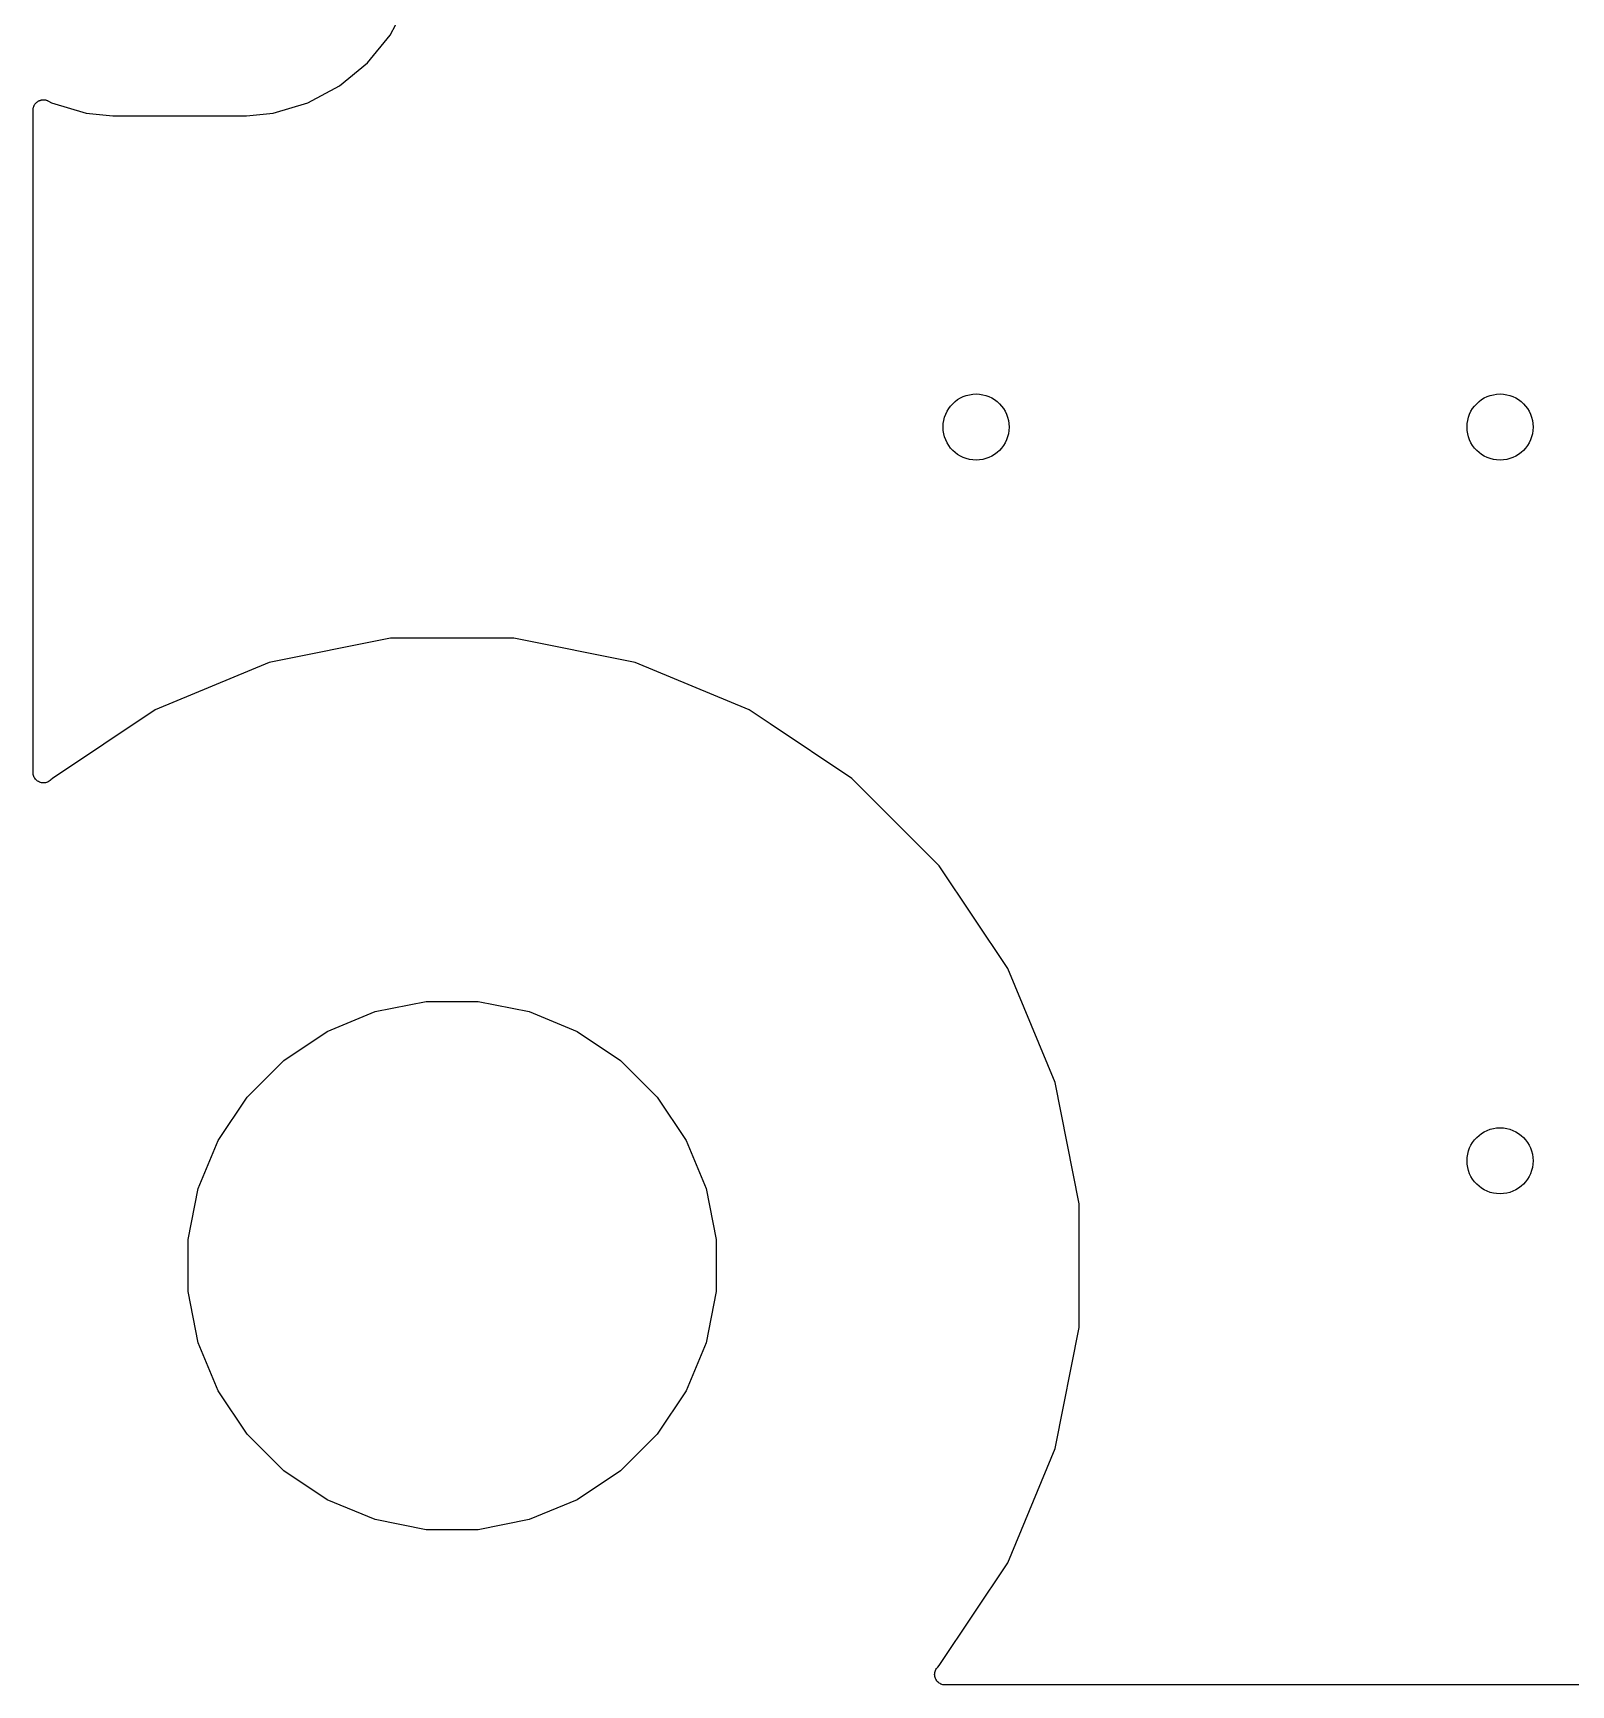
# Model space of a CAD drawing. Extents: x 1 to 139, y -76 to -1.
# Drawn here: x 0.64 to 9.96, y -75.56 to -65.56 of the extents above; entities that cross this region are included whole.
import ezdxf

# ---------------------------------------------------------------- set-up
doc = ezdxf.new("R2010")
doc.units = 0
doc.header["$MEASUREMENT"] = 0
doc.layers.add('BLACK', color=7, linetype='CONTINUOUS')

msp = doc.modelspace()

# ---------------------------------------------------------------- linework, layer by layer
at = {"layer": 'BLACK', "linetype": 'CONTINUOUS'}
for p, q in [((2.79973, -65.5706), (2.90261, -65.3781)), ((2.66126, -65.7393), (2.79973, -65.5706)), ((2.49255, -65.8777), (2.66126, -65.7393)), ((2.30007, -65.9806), (2.49255, -65.8777)), ((0.635, -66.0262), (0.63501, -66.0253)), ((0.635, -70.0377), (0.635, -66.0262)), ((0.63501, -66.0253), (0.63533, -66.0224)), ((0.63533, -66.0224), (0.63536, -66.0194)), ((0.63536, -66.0194), (0.63602, -66.0162)), ((0.63602, -66.0162), (0.63639, -66.013)), ((0.63639, -66.013), (0.63728, -66.0102)), ((0.63728, -66.0102), (0.63788, -66.0073)), ((0.63788, -66.0073), (0.63915, -66.0043)), ((0.63915, -66.0043), (0.64014, -66.0012)), ((0.64014, -66.0012), (0.64156, -65.9986)), ((0.64156, -65.9986), (0.64271, -65.9959)), ((0.64271, -65.9959), (0.64453, -65.9932)), ((0.64453, -65.9932), (0.64611, -65.9903)), ((0.64611, -65.9903), (0.64801, -65.988)), ((0.64801, -65.988), (0.64966, -65.9856)), ((0.64966, -65.9856), (0.65197, -65.9833)), ((0.65197, -65.9833), (0.65407, -65.9808)), ((0.65407, -65.9808), (0.65638, -65.979)), ((0.65638, -65.979), (0.65847, -65.9769)), ((0.65847, -65.9769), (0.66119, -65.9751)), ((0.66119, -65.9751), (0.66373, -65.9731)), ((0.66373, -65.9731), (0.66635, -65.9717)), ((0.66635, -65.9717), (0.66881, -65.9701)), ((0.66881, -65.9701), (0.67182, -65.9688)), ((0.67182, -65.9688), (0.67471, -65.9673)), ((0.67471, -65.9673), (0.67755, -65.9665)), ((0.67755, -65.9665), (0.68028, -65.9654)), ((0.68028, -65.9654), (0.68348, -65.9647)), ((0.68348, -65.9647), (0.6866, -65.9638)), ((0.6866, -65.9638), (0.68954, -65.9635)), ((0.68954, -65.9635), (0.69244, -65.963)), ((0.69244, -65.963), (0.6957, -65.963)), ((0.6957, -65.963), (0.69894, -65.9627)), ((0.69894, -65.9627), (0.70187, -65.963)), ((0.70187, -65.963), (0.70483, -65.963)), ((0.70483, -65.963), (0.70804, -65.9636)), ((0.70804, -65.9636), (0.71127, -65.964)), ((0.71127, -65.964), (0.71408, -65.9649)), ((0.71408, -65.9649), (0.71699, -65.9654)), ((0.71699, -65.9654), (0.72, -65.9667)), ((0.72, -65.9667), (0.72311, -65.9677)), ((0.72311, -65.9677), (0.7257, -65.9691)), ((0.7257, -65.9691), (0.72843, -65.9702)), ((0.72843, -65.9702), (0.74794, -65.9806)), ((0.74794, -65.9806), (0.9568, -66.044)), ((2.0912, -66.044), (2.30007, -65.9806)), ((0.9568, -66.044), (1.11957, -66.06)), ((1.11957, -66.06), (1.92843, -66.06)), ((1.92843, -66.06), (2.0912, -66.044)), ((2.80073, -69.225), (2.06658, -69.371)), ((3.54927, -69.225), (2.80073, -69.225)), ((4.28342, -69.371), (3.54927, -69.225)), ((2.06658, -69.371), (1.37503, -69.6575)), ((4.97497, -69.6575), (4.28342, -69.371)), ((1.37503, -69.6575), (0.75264, -70.0733)), ((5.10266, -69.7428), (4.97497, -69.6575)), ((5.59736, -70.0733), (5.10266, -69.7428)), ((0.63558, -70.0436), (0.635, -70.0377)), ((0.63617, -70.0498), (0.63558, -70.0436)), ((0.6362, -70.0499), (0.63617, -70.0498)), ((0.63621, -70.05), (0.6362, -70.0499)), ((0.63801, -70.056), (0.63621, -70.05)), ((0.63971, -70.0617), (0.63801, -70.056)), ((0.63976, -70.0618), (0.63971, -70.0617)), ((0.63979, -70.0619), (0.63976, -70.0618)), ((0.64265, -70.0673), (0.63979, -70.0619)), ((0.64549, -70.0726), (0.64265, -70.0673)), ((0.64556, -70.0727), (0.64549, -70.0726)), ((0.64561, -70.0728), (0.64556, -70.0727)), ((0.64932, -70.0774), (0.64561, -70.0728)), ((0.65329, -70.0823), (0.64932, -70.0774)), ((0.65337, -70.0823), (0.65329, -70.0823)), ((0.65344, -70.0824), (0.65337, -70.0823)), ((0.65816, -70.0863), (0.65344, -70.0824)), ((0.66281, -70.0902), (0.65816, -70.0863)), ((0.6629, -70.0903), (0.66281, -70.0902)), ((0.66299, -70.0903), (0.6629, -70.0903)), ((0.66827, -70.0932), (0.66299, -70.0903)), ((0.67369, -70.0961), (0.66827, -70.0932)), ((0.6738, -70.0962), (0.67369, -70.0961)), ((0.67389, -70.0962), (0.6738, -70.0962)), ((0.67965, -70.098), (0.67389, -70.0962)), ((0.68551, -70.0998), (0.67965, -70.098)), ((0.68563, -70.0999), (0.68551, -70.0998)), ((0.68573, -70.0999), (0.68563, -70.0999)), ((0.69164, -70.1005), (0.68573, -70.0999)), ((0.69783, -70.1012), (0.69164, -70.1005)), ((0.69795, -70.1012), (0.69783, -70.1012)), ((0.69806, -70.1012), (0.69795, -70.1012)), ((0.70401, -70.1006), (0.69806, -70.1012)), ((0.71018, -70.1001), (0.70401, -70.1006)), ((0.71029, -70.1001), (0.71018, -70.1001)), ((0.7104, -70.1001), (0.71029, -70.1001)), ((0.71623, -70.0983), (0.7104, -70.1001)), ((0.72208, -70.0966), (0.71623, -70.0983)), ((0.72218, -70.0966), (0.72208, -70.0966)), ((0.72229, -70.0966), (0.72218, -70.0966)), ((0.72774, -70.0937), (0.72229, -70.0966)), ((0.73308, -70.0909), (0.72774, -70.0937)), ((0.73317, -70.0909), (0.73308, -70.0909)), ((0.73327, -70.0908), (0.73317, -70.0909)), ((0.73806, -70.087), (0.73327, -70.0908)), ((0.74277, -70.0832), (0.73806, -70.087)), ((0.74292, -70.0831), (0.74277, -70.0832)), ((0.74293, -70.0831), (0.74292, -70.0831)), ((0.74294, -70.083), (0.74293, -70.0831)), ((0.7434, -70.0826), (0.74294, -70.083)), ((0.75264, -70.0733), (0.7434, -70.0826)), ((6.12665, -70.6026), (5.59736, -70.0733)), ((6.54252, -71.225), (6.12665, -70.6026)), ((6.82897, -71.9166), (6.54252, -71.225)), ((2.7083, -71.4865), (3.01741, -71.425)), ((3.01741, -71.425), (3.33259, -71.425)), ((3.33259, -71.425), (3.6417, -71.4865)), ((2.41712, -71.6071), (2.7083, -71.4865)), ((3.6417, -71.4865), (3.93288, -71.6071)), ((2.15506, -71.7822), (2.41712, -71.6071)), ((3.93288, -71.6071), (4.19494, -71.7822)), ((1.9322, -72.0051), (2.15506, -71.7822)), ((4.19494, -71.7822), (4.4178, -72.0051)), ((6.975, -72.6507), (6.82897, -71.9166)), ((1.7571, -72.2671), (1.9322, -72.0051)), ((4.4178, -72.0051), (4.5929, -72.2671)), ((1.63649, -72.5583), (1.7571, -72.2671)), ((4.5929, -72.2671), (4.71351, -72.5583)), ((1.575, -72.8674), (1.63649, -72.5583)), ((4.71351, -72.5583), (4.775, -72.8674)), ((6.975, -73.3993), (6.975, -72.6507)), ((1.575, -73.1826), (1.575, -72.8674)), ((4.775, -72.8674), (4.775, -73.1826)), ((1.63649, -73.4917), (1.575, -73.1826)), ((4.775, -73.1826), (4.71351, -73.4917)), ((6.83112, -74.1226), (6.975, -73.3993)), ((1.7571, -73.7829), (1.63649, -73.4917)), ((4.71351, -73.4917), (4.5929, -73.7829)), ((1.9322, -74.0449), (1.7571, -73.7829)), ((4.5929, -73.7829), (4.4178, -74.0449)), ((2.15506, -74.2678), (1.9322, -74.0449)), ((4.4178, -74.0449), (4.19494, -74.2678)), ((6.54252, -74.825), (6.82897, -74.1334)), ((6.82897, -74.1334), (6.83112, -74.1226)), ((6.83112, -74.1226), (6.83112, -74.1226)), ((2.41712, -74.4429), (2.15506, -74.2678)), ((4.19494, -74.2678), (3.93288, -74.4429)), ((2.7083, -74.5635), (2.41712, -74.4429)), ((3.93288, -74.4429), (3.6417, -74.5635)), ((3.01741, -74.625), (2.7083, -74.5635)), ((3.33259, -74.625), (3.01741, -74.625)), ((3.6417, -74.5635), (3.33259, -74.625)), ((6.12665, -75.4474), (6.54252, -74.825)), ((6.11741, -75.4566), (6.12665, -75.4474)), ((6.09882, -75.5011), (6.09944, -75.4951)), ((6.09883, -75.5012), (6.09882, -75.5011)), ((6.09882, -75.5013), (6.09883, -75.5012)), ((6.09941, -75.5076), (6.09882, -75.5013)), ((6.09994, -75.5134), (6.09941, -75.5076)), ((6.09944, -75.4951), (6.10007, -75.4889)), ((6.09997, -75.5135), (6.09994, -75.5134)), ((6.09998, -75.5136), (6.09997, -75.5135)), ((6.10172, -75.5195), (6.09998, -75.5136)), ((6.10007, -75.4889), (6.1001, -75.4888)), ((6.1001, -75.4888), (6.10011, -75.4887)), ((6.10011, -75.4887), (6.10189, -75.483)), ((6.10344, -75.5253), (6.10172, -75.5195)), ((6.10189, -75.483), (6.10369, -75.4771)), ((6.10349, -75.5254), (6.10344, -75.5253)), ((6.10352, -75.5255), (6.10349, -75.5254)), ((6.10632, -75.5308), (6.10352, -75.5255)), ((6.10369, -75.4771), (6.10374, -75.477)), ((6.10374, -75.477), (6.10378, -75.4769)), ((6.10378, -75.4769), (6.10661, -75.4717)), ((6.10918, -75.5363), (6.10632, -75.5308)), ((6.10661, -75.4717), (6.10955, -75.4662)), ((6.10925, -75.5364), (6.10918, -75.5363)), ((6.1093, -75.5365), (6.10925, -75.5364)), ((6.1131, -75.5412), (6.1093, -75.5365)), ((6.10955, -75.4662), (6.10962, -75.4661)), ((6.10962, -75.4661), (6.10967, -75.466)), ((6.10967, -75.466), (6.11356, -75.4613)), ((6.11695, -75.5459), (6.1131, -75.5412)), ((6.11356, -75.4613), (6.11741, -75.4566)), ((6.11703, -75.546), (6.11695, -75.5459)), ((6.1171, -75.5461), (6.11703, -75.546)), ((6.12174, -75.55), (6.1171, -75.5461)), ((6.12644, -75.5539), (6.12174, -75.55)), ((6.12654, -75.5539), (6.12644, -75.5539)), ((6.12662, -75.554), (6.12654, -75.5539)), ((6.13198, -75.5569), (6.12662, -75.554)), ((6.1373, -75.5599), (6.13198, -75.5569)), ((6.13741, -75.5599), (6.1373, -75.5599)), ((6.1375, -75.56), (6.13741, -75.5599)), ((6.14339, -75.5618), (6.1375, -75.56)), ((6.14911, -75.5636), (6.14339, -75.5618)), ((6.14922, -75.5636), (6.14911, -75.5636)), ((6.14933, -75.5637), (6.14922, -75.5636)), ((6.15547, -75.5643), (6.14933, -75.5637)), ((6.16143, -75.565), (6.15547, -75.5643)), ((6.16163, -75.565), (6.16143, -75.565)), ((6.16165, -75.565), (6.16163, -75.565)), ((6.16167, -75.565), (6.16165, -75.565)), ((6.16231, -75.565), (6.16167, -75.565)), ((104.076, -75.565), (6.16231, -75.565))]:
    msp.add_line(p, q, dxfattribs=at)
at = {"layer": 'BLACK'}
for centre in [(6.35, -67.945), (9.525, -67.945), (9.525, -72.39)]:
    msp.add_circle(centre, 0.2, dxfattribs=at)

doc.saveas('drawing.dxf')
